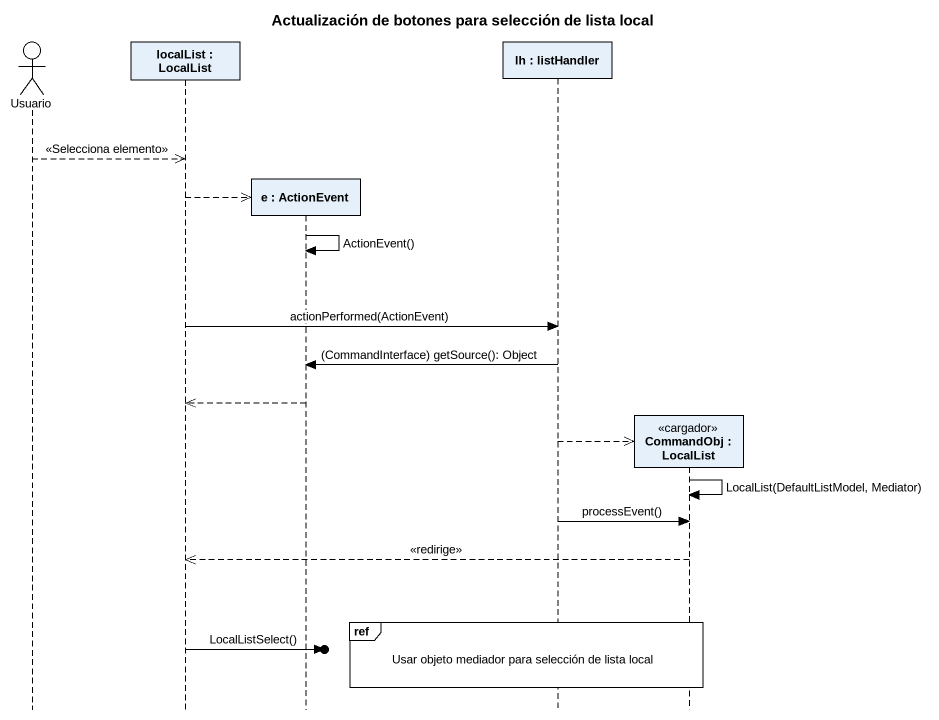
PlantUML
@startuml
title Actualización de botones para selección de lista local
hide footbox
actor Usuario
participant "localList : LocalList" as localList
participant "e : ActionEvent" as e
participant "lh : listHandler" as lh
participant "CommandObj : LocalList" as CommandObj <<cargador>>

Usuario -->> localList : <<Selecciona elemento>>
localList -->> e **
e -> e : ActionEvent()
localList -> lh : actionPerformed(ActionEvent)
lh -> e : (CommandInterface) getSource(): Object
e -->> localList
lh -->> CommandObj **
CommandObj -> CommandObj : LocalList(DefaultListModel, Mediator)
lh -> CommandObj : processEvent()
CommandObj -->> localList : <<redirige>>
ref over lh, CommandObj : Usar objeto mediador para selección de lista local
localList ->o] : LocalListSelect()
@enduml
